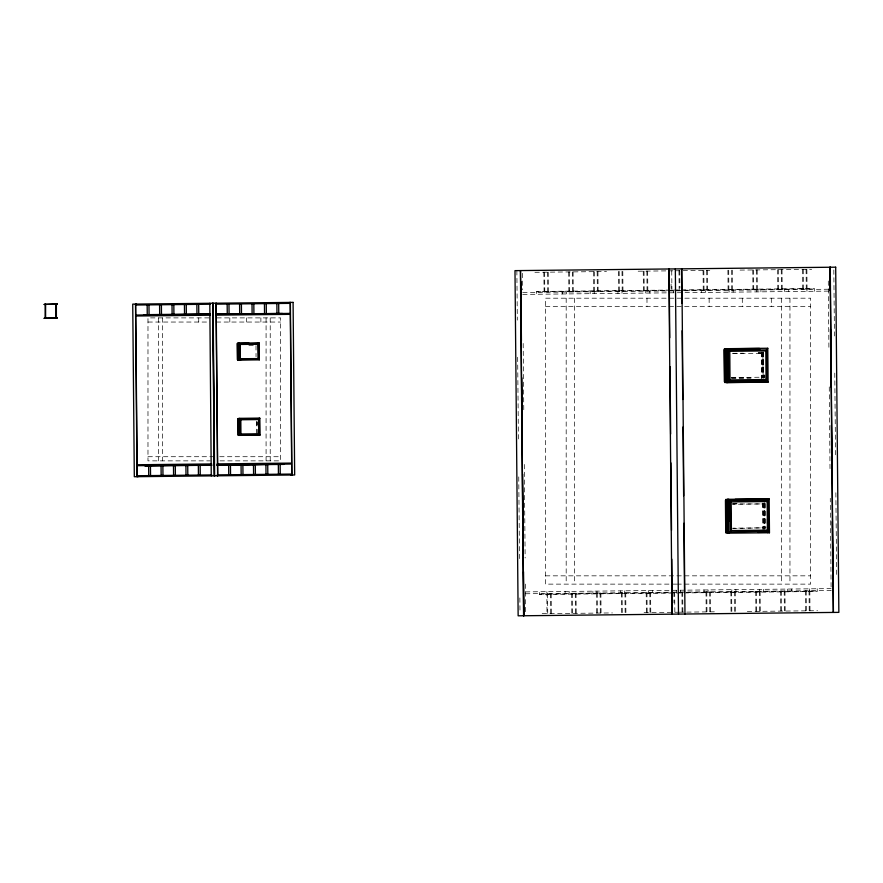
<?xml version="1.0" encoding="UTF-8"?>
<svg xmlns="http://www.w3.org/2000/svg" width="883" height="883" viewBox="0 0 883 883"><rect width="100%" height="100%" fill="white"/><g stroke="black" fill="none" stroke-linecap="round" stroke-linejoin="round"><path stroke-width="0.66" stroke-dasharray="4.42 3.31" d="M732.702 528.487L764.943 527.824L732.802 528.166M534.921 272.295L606.511 271.534M638.177 271.191L667.095 270.882M668.475 270.86L673.365 270.805M675.352 270.783L709.777 270.419M740.064 270.088L811.654 269.326M536.599 291.82L814.468 288.829M522.714 292.516L828.364 289.227M522.725 294.403L828.386 291.114M248.885 345.529L254.238 345.474M758.199 352.438L762.89 352.383L763.122 378.123M732.46 353.31L743.343 353.2M758.32 353.034L763.342 353.299L731.212 353.641M731.422 377.538L763.563 377.196L762.625 377.527L762.404 352.99M731.323 377.858L750.373 377.659M731.51 378.454L751.014 378.244M732.658 503.354L737.349 503.299M732.471 503.95L764.722 503.928L732.592 504.27M525.451 591.886L831.102 588.597M525.473 593.773L831.124 590.484L830.274 498.299M539.37 594.171L817.239 591.18M542.173 613.674L612.394 612.923M644.06 612.581L678.486 612.217M679.259 612.206L685.363 612.14M686.742 612.118L715.66 611.809M747.327 611.466L817.537 610.716M545.462 306.478L810.671 306.478M209.094 317.891L147.98 317.891L147.98 460.86L210.22 460.86M216.865 317.891L280.584 317.891L280.584 460.86L219.69 460.86M147.98 322.041L209.249 322.041M216.346 322.041L280.584 322.041M147.98 456.721L212.924 456.721M219.69 456.721L280.584 456.721M545.462 575.837L810.671 575.837M676.698 584.127L545.462 584.127L545.462 298.189L810.671 298.189L810.671 584.127L677.382 584.127M833.828 269.955L834.435 335.959M834.777 373.09L835.528 455.606M835.87 492.736L836.643 576.632M828.287 281.015L828.916 349.778M829.258 386.909L830.02 469.425M814.49 291.258L814.468 288.509L536.599 291.5L536.621 294.249M817.216 588.751L817.239 591.5L539.37 594.491L539.347 591.742M806.874 269.37L807.062 289.458M809.821 590.716L809.998 610.793M806.941 289.458L806.963 291.346M809.689 588.829L809.7 590.716M806.102 269.381L806.278 289.469M809.038 590.716L809.225 610.804M803.254 269.414L803.431 289.492M806.19 590.749L806.378 610.837M802.47 269.425L802.658 289.503M805.417 590.76L805.605 610.848M788.707 289.657L788.729 291.533M791.455 589.027L791.466 590.915M784.656 289.701L784.678 291.578M787.404 589.071L787.415 590.948M782.018 269.635L782.206 289.723M784.965 590.981L785.153 611.058M781.245 269.646L781.433 289.734M784.192 590.992L784.369 611.069M778.398 269.679L778.585 289.767M781.345 591.014L781.521 611.102M777.625 269.69L777.802 289.767M780.561 591.025L780.749 611.113M764.877 375.341L764.899 378.045M764.535 374.834L764.557 377.571M765.704 503.531L765.936 528.2M763.376 352.361L763.618 378.134M764.755 502.99L764.998 528.762M763.177 351.909L763.53 378.134M764.667 502.99L764.81 529.215M762.923 351.92L763.155 377.251M764.314 503.873L764.546 529.215M764.27 503.012L764.501 528.74M763.784 503.619L764.005 528.155M762.239 352.394L762.482 378.123M763.618 503.023L763.861 528.751M760.925 289.955L760.936 291.832M761.499 352.494L761.753 379.392M762.879 503.122L763.133 530.021M763.663 589.325L763.685 591.213M761.367 351.931L761.61 378.045M762.757 503.122L762.989 529.237M757.173 269.911L757.349 289.988M760.108 591.246L760.296 611.334M756.874 289.999L756.886 291.876M759.612 589.369L759.634 591.257M756.389 269.911L756.576 289.999M759.336 591.257L759.523 611.334M753.541 269.944L753.729 290.032M756.488 591.29L756.676 611.367M752.769 269.955L752.956 290.043M755.716 591.29L755.892 611.378M733.133 290.253L733.155 292.13M735.881 589.623L735.892 591.511M732.316 270.176L732.504 290.264M735.263 591.511L735.44 611.599M731.543 270.187L731.72 290.264M734.479 591.522L734.667 611.61M729.082 290.297L729.104 292.174M731.83 589.667L731.841 591.555M728.696 270.209L728.872 290.297M731.632 591.555L731.819 611.632M727.912 270.22L728.1 290.308M730.859 591.566L731.047 611.643M707.46 270.441L707.647 290.529M710.407 591.787L710.594 611.864M706.687 270.452L706.875 290.54M709.634 591.787L709.811 611.875M705.351 290.551L705.374 292.439M708.089 589.921L708.111 591.809M703.839 270.485L704.027 290.562M706.786 591.82L706.963 611.908M703.067 270.485L703.243 290.573M706.003 591.831L706.19 611.908M701.301 290.595L701.312 292.483M704.038 589.965L704.06 591.853M679.755 270.739L679.91 288.145M682.702 592.085L682.879 612.162M678.983 270.75L679.159 290.838M681.919 592.085L682.106 612.173M680.307 590.219L680.318 592.107M673.508 290.893L673.53 292.781M676.257 590.263L676.268 592.151M671.731 270.827L671.919 290.915M674.678 592.162L674.855 612.25M671.08 284.227L671.135 290.915M673.895 592.173L673.994 602.89M649.778 291.147L649.8 293.035M652.515 590.517L652.537 592.405M647.647 271.092L647.835 291.169M650.594 592.427L650.771 612.515M646.875 271.092L647.051 291.18M649.811 592.438L649.998 612.515M645.727 291.191L645.738 293.079M648.464 590.561L648.486 592.449M644.027 271.125L644.204 291.213M646.963 592.46L647.151 612.548M643.243 271.136L643.431 291.213M646.19 592.471L646.367 612.559M622.791 271.357L622.979 291.434M625.738 592.692L625.915 612.78M622.018 271.368L622.195 291.445M624.954 592.703L625.142 612.791M621.996 291.445L622.007 293.333M624.734 590.826L624.756 592.703M619.171 271.39L619.347 291.478M622.107 592.736L622.294 612.813M618.387 271.401L618.575 291.489M621.334 592.736L621.522 612.824M617.934 291.489L617.957 293.377M620.683 590.87L620.694 592.747M597.946 271.622L598.122 291.71M600.881 592.957L601.069 613.045M597.162 271.633L597.35 291.71M600.109 592.968L600.285 613.056M594.314 271.666L594.502 291.743M597.261 593.001L597.438 613.089M594.204 291.743L594.226 293.631M596.952 591.124L596.963 593.001M593.542 271.666L593.718 291.754M596.478 593.012L596.665 613.089M590.153 291.787L590.175 293.675M592.89 591.168L592.912 593.045M573.089 271.887L573.266 291.975M576.025 593.233L576.213 613.31M572.305 271.898L572.493 291.986M575.252 593.233L575.44 613.321M569.458 271.931L569.645 292.008M572.405 593.266L572.592 613.354M568.685 271.942L568.873 292.019M571.632 593.277L571.809 613.365M566.422 292.052L566.433 293.929M569.16 591.422L569.182 593.299M562.372 292.085L562.383 293.973M565.109 591.467L565.12 593.343M548.233 272.152L548.42 292.24M551.18 593.497L551.356 613.575M547.46 272.163L547.637 292.251M550.396 593.508L550.584 613.586M544.612 272.196L544.789 292.284M547.548 593.531L547.736 613.619M543.829 272.207L544.149 294.171M546.875 591.654L546.963 613.63M522.537 273.3L522.692 289.801M523.178 343.443L523.807 412.206M524.292 464.458L525.142 557.979M525.385 584.105L525.661 614.369M516.864 270.606L517.317 320.121M517.659 357.251L518.431 441.147M518.751 476.897L519.524 560.793M519.866 597.923L519.999 613.045M257.152 421.975L257.174 424.701M257.063 421.599L257.174 433.178M256.004 345.65L256.037 356.765M256.633 421.412L256.81 433.807M789.954 298.189L789.954 584.127M781.665 298.189L781.665 584.127M771.312 298.189L771.312 306.478M742.294 298.189L742.294 306.478M709.148 298.189L709.148 306.478M646.985 298.189L646.985 306.478M574.469 298.189L574.469 584.127M566.18 298.189L566.18 584.127M270.22 317.891L270.22 460.86M266.081 317.891L266.081 460.86M260.893 317.891L260.893 322.041M246.39 317.891L246.39 322.041M229.823 317.891L229.823 322.041M198.741 317.891L198.741 322.041M162.483 317.891L162.483 460.86M158.333 317.891L158.333 460.86"/><path stroke-width="1.32" d="M56.07 314.525L56.38 304.425M259.138 342.924L258.156 344.249L258.266 358.564L259.293 359.867L237.593 360.054L237.439 343.2L259.138 342.924L259.293 359.867M259.823 418.233L258.851 419.568L258.962 433.873L259.977 435.187L238.289 435.374L238.134 418.52L259.823 418.233L259.977 435.187M767.78 348.255L768.089 382.14L726.433 382.593L726.124 348.697L767.78 348.255L765.826 350.915L766.047 379.535M727.813 533.222L727.504 499.325L769.159 498.884L767.206 501.533L767.426 530.153M238.344 343.752L258.642 343.531L239.536 343.962L239.668 359.249L258.785 359.271L239.591 359.48L239.448 343.741L239.591 359.48M248.564 434.866L238.112 434.944L237.969 418.939L259.337 418.851L240.22 419.282L240.364 434.568L259.481 434.579L240.286 434.789L240.143 419.061L240.286 434.789M768.464 531.577L768.177 500.098M240.275 358.752L239.094 360.087L238.94 343.145L240.143 344.447L240.253 358.752L258.289 358.564M240.96 434.072L239.79 435.396L239.635 418.454L240.827 419.756L240.938 434.072L258.984 433.873M730.053 379.922L727.702 382.582L727.393 348.686L729.788 351.302L730.009 379.922L766.091 379.524L768.089 382.14M731.433 530.551L729.082 533.211L728.773 499.314L731.168 501.93L731.389 530.551L767.47 530.153L769.468 532.769L726.08 533.144L725.771 499.447L728.453 499.414M238.796 359.657L238.377 360.043L238.642 343.586M239.481 434.966L239.072 435.363L238.995 418.465L259.028 418.685M728.696 381.357L728.409 349.889M730.075 531.985L768.243 531.125M210.198 304.227L136.512 305.01L136.501 304.072M215.651 304.16L289.337 303.366L289.326 302.428M143.543 314.712L210.286 313.829M215.739 313.929L282.483 313.487M210.286 314.26L136.6 315.054L136.611 315.993L210.297 315.209M215.739 314.205L289.425 313.41L289.436 314.348L215.75 315.143M237.615 343.41L249.072 343.288M249.05 343.509L237.273 343.63L237.428 359.635L238.333 359.624M240.121 344.447L258.156 344.249M759.49 348.432L724.391 348.818L724.7 382.516L766.499 382.063M724.733 349.215L760.197 348.84M728.939 350.33L766.576 349.933L767.084 380.948L766.885 359.05M729.755 351.302L765.826 350.915M238.487 359.491L239.161 359.48M237.759 359.856L240.783 359.822M728.861 380.904L766.863 380.496M744.976 381.886L725.031 382.107L724.833 360.176M238.3 418.719L259.183 418.498M240.805 419.756L258.851 419.568M239.172 434.8L240.099 434.789M238.454 435.164L259.337 434.944M211.655 463.95L137.969 464.745L137.98 465.683L211.666 464.888M217.119 463.895L290.794 463.1L290.805 464.039L217.119 464.833M144.933 465.882L211.677 465.164M217.119 465.109L283.862 464.392M211.677 465.319L144.922 465.606M217.119 465.264L283.862 464.116M211.754 474.933L138.068 475.727L138.079 476.665M217.218 474.877L290.893 474.083L290.904 475.021M735.164 499.337L767.57 498.994M726.886 499.833L726.113 499.844L726.268 516.29M729.788 500.518L767.956 500.562M731.135 501.93L767.206 501.533M757.791 532.394L768.177 532.283M726.797 349.569L725.958 348.796L726.268 382.505L727.095 381.71L726.919 362.957M728.177 500.197L727.338 499.425L727.647 533.133M767.415 531.919L767.879 532.692M258.951 434.756L259.039 419.083M830.252 267.24L833.42 612.427M830.13 267.24L833.287 612.427M829.899 267.24L830.119 290.617M830.462 329.127L830.991 386.886M831.345 425.396L831.874 483.156M832.227 521.665L832.757 579.425M769.159 498.884L769.468 532.769M730.318 500.959L730.594 531.533M729.8 501.886L729.976 521.036M727.062 362.902L727.15 372.494M726.676 362.902L726.852 382.085M727.923 499.822L728.045 512.162M724.071 349.668L724.358 381.677M725.44 500.297L725.738 532.306M681.808 268.84L684.976 614.027M681.555 268.84L681.864 303.222M682.117 330.728L682.747 399.491M683 426.997L683.63 495.76M683.884 523.266L684.513 592.018M675.34 268.907L678.497 614.093M669.126 268.973L669.755 337.736M670.02 366.611L670.639 434.006M670.903 462.88L671.521 530.275M671.786 559.149L672.283 614.16M668.861 268.973L672.029 614.16M520.871 281.567L521.423 340.706M521.754 377.836L522.294 436.975M522.637 474.105L523.178 533.244M523.531 571.754L523.939 615.76M520.551 270.573L523.707 615.76M520.418 270.573L523.575 615.76M290.375 302.416L291.887 475.01M290.198 302.416L291.776 475.01M278.686 303.487L278.774 313.531M280.154 464.149L280.242 474.193M276.876 303.498L276.964 313.542M278.344 464.171L278.432 474.215M266.258 303.62L266.346 313.664M267.726 464.292L267.825 474.326M264.447 303.642L264.536 313.675M265.915 464.303L266.004 474.348M258.642 343.531L258.785 359.271M259.337 418.851L259.481 434.579M258.498 342.935L258.609 359.271M259.194 418.244L259.348 435.187M258.344 342.979L258.498 359.05M253.829 303.752L253.918 313.796M255.297 464.425L255.397 474.458M252.019 303.774L252.108 313.818M253.487 464.436L253.587 474.48M241.401 303.884L241.501 313.929M242.88 464.557L242.968 474.601M239.591 303.907L239.679 313.951M241.059 464.579L241.158 474.613M239.558 418.895L239.701 434.966M238.719 343.399L238.863 359.834M239.403 418.708L239.558 435.153M238.52 343.399L238.664 359.845M239.205 418.708L239.359 435.153M238.002 343.399L238.156 359.845M238.686 418.719L238.84 435.164M228.973 304.017L229.072 314.061M230.452 464.69L230.54 474.734M227.163 304.039L227.262 314.083M228.642 464.712L228.73 474.745M216.147 303.211L217.726 475.816M216.015 303.222L217.604 475.816M213.09 303.244L214.613 475.849M212.913 303.255L214.381 475.849M212.737 303.255L214.315 475.849M209.812 303.288L211.258 475.882M198.675 304.348L198.774 314.392M200.154 465.01L200.242 475.054M196.865 304.37L196.964 314.403M198.344 465.032L198.432 475.076M186.258 304.48L186.346 314.525M187.726 465.153L187.814 475.186M184.437 304.503L184.536 314.536M185.916 465.164L186.004 475.209M173.83 304.613L173.918 314.657M175.298 465.286L175.386 475.319M172.019 304.635L172.108 314.679M173.487 465.297L173.576 475.341M161.401 304.745L161.49 314.789M162.869 465.418L162.969 475.462M159.591 304.767L159.68 314.812M161.059 465.44L161.148 475.473M148.973 304.878L149.061 314.922M150.441 465.551L150.54 475.595M147.163 304.9L147.251 314.944M148.631 465.573L148.73 475.617M135.629 304.083L137.218 476.677M135.518 304.083L137.031 476.677M56.38 304.006L56.38 318.31M55.96 304.425L55.96 318.31M45.596 304.006L45.596 318.31M45.188 304.006L45.188 318.31M835.693 267.185L514.988 270.628L518.144 615.815L838.85 612.372L835.693 267.185M293.09 302.383L132.737 304.116L134.315 476.71L294.668 474.977L293.09 302.383M57.406 304.006L44.15 304.425L57.406 304.006M57.406 317.891L44.15 318.31L57.406 317.891"/></g></svg>
